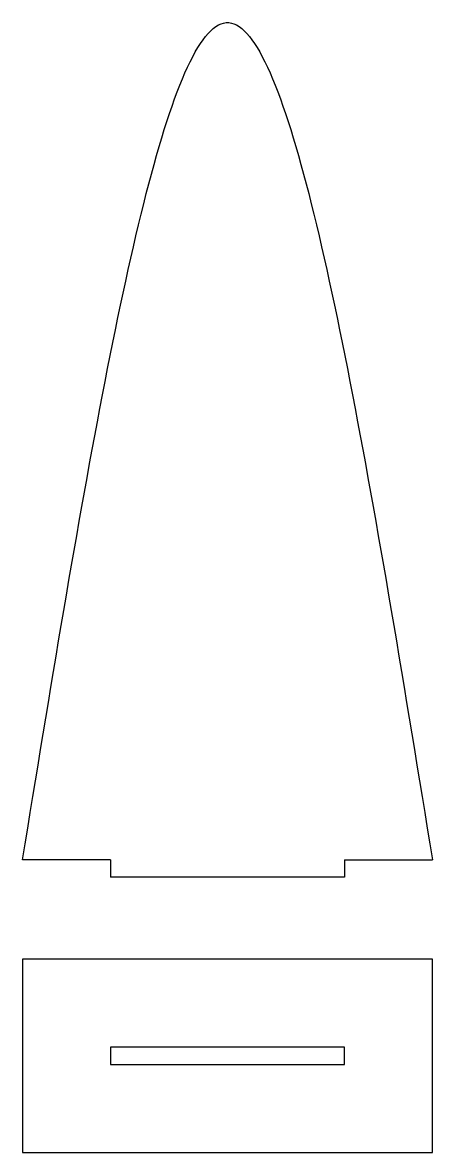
# Model space of a CAD drawing. Extents: x 0 to 70, y 0 to 193.
import ezdxf

# ---------------------------------------------------------------- set-up
doc = ezdxf.new("R2010")
doc.units = 0
doc.header["$MEASUREMENT"] = 0
doc.layers.get('0').update_dxf_attribs({"linetype": 'CONTINUOUS'})

msp = doc.modelspace()

# ---------------------------------------------------------------- linework, layer by layer
at = {"color": 1}
for p, q in [((15, 50), (0, 50)), ((15, 50), (15, 47)), ((55, 50), (55, 47)), ((55, 50), (70, 50)), ((55, 47), (15, 47)), ((70, 33), (0, 33)), ((0, 33), (0, 0)), ((70, 0), (70, 33)), ((0, 0), (70, 0))]:
    msp.add_line(p, q, dxfattribs=at)
msp.add_lwpolyline([(15, 15), (55, 15), (55, 18), (15, 18)], close=True, dxfattribs=at)
msp.add_polyline3d([(0, 50, 0), (0.44, 52.7, 0), (0.88, 55.4, 0), (1.32, 58.09, 0), (1.76, 60.78, 0), (2.2, 63.47, 0), (2.64, 66.16, 0), (3.08, 68.84, 0), (3.52, 71.51, 0), (3.96, 74.18, 0), (4.4, 76.84, 0), (4.84, 79.49, 0), (5.28, 82.13, 0), (5.72, 84.76, 0), (6.16, 87.38, 0), (6.6, 89.99, 0), (7.04, 92.59, 0), (7.48, 95.17, 0), (7.92, 97.74, 0), (8.36, 100.29, 0), (8.81, 102.82, 0), (9.25, 105.34, 0), (9.69, 107.84, 0), (10.13, 110.33, 0), (10.57, 112.79, 0), (11.01, 115.23, 0), (11.45, 117.65, 0), (11.89, 120.05, 0), (12.33, 122.42, 0), (12.77, 124.78, 0), (13.21, 127.1, 0), (13.65, 129.4, 0), (14.09, 131.68, 0), (14.53, 133.92, 0), (14.97, 136.14, 0), (15.41, 138.33, 0), (15.85, 140.49, 0), (16.29, 142.62, 0), (16.73, 144.72, 0), (17.17, 146.78, 0), (17.61, 148.82, 0), (18.05, 150.81, 0), (18.49, 152.78, 0), (18.93, 154.71, 0), (19.37, 156.59, 0), (19.81, 158.45, 0), (20.25, 160.26, 0), (20.69, 162.04, 0), (21.13, 163.77, 0), (21.57, 165.47, 0), (22.01, 167.12, 0), (22.45, 168.73, 0), (22.89, 170.29, 0), (23.33, 171.81, 0), (23.77, 173.29, 0), (24.21, 174.72, 0), (24.65, 176.1, 0), (25.09, 177.44, 0), (25.53, 178.73, 0), (25.97, 179.96, 0), (26.42, 181.15, 0), (26.86, 182.29, 0), (27.3, 183.37, 0), (27.74, 184.4, 0), (28.18, 185.38, 0), (28.62, 186.3, 0), (29.06, 187.16, 0), (29.5, 187.97, 0), (29.94, 188.73, 0), (30.38, 189.42, 0), (30.82, 190.06, 0), (31.26, 190.63, 0), (31.7, 191.15, 0), (32.14, 191.6, 0), (32.58, 192, 0), (33.02, 192.33, 0), (33.46, 192.59, 0), (33.9, 192.79, 0), (34.34, 192.92, 0), (34.78, 192.99, 0), (35.22, 192.99, 0), (35.66, 192.92, 0), (36.1, 192.79, 0), (36.54, 192.59, 0), (36.98, 192.33, 0), (37.42, 192, 0), (37.86, 191.6, 0), (38.3, 191.15, 0), (38.74, 190.63, 0), (39.18, 190.06, 0), (39.62, 189.42, 0), (40.06, 188.73, 0), (40.5, 187.97, 0), (40.94, 187.16, 0), (41.38, 186.3, 0), (41.82, 185.38, 0), (42.26, 184.4, 0), (42.7, 183.37, 0), (43.14, 182.29, 0), (43.58, 181.15, 0), (44.03, 179.96, 0), (44.47, 178.73, 0), (44.91, 177.44, 0), (45.35, 176.1, 0), (45.79, 174.72, 0), (46.23, 173.29, 0), (46.67, 171.81, 0), (47.11, 170.29, 0), (47.55, 168.73, 0), (47.99, 167.12, 0), (48.43, 165.47, 0), (48.87, 163.77, 0), (49.31, 162.04, 0), (49.75, 160.26, 0), (50.19, 158.45, 0), (50.63, 156.59, 0), (51.07, 154.71, 0), (51.51, 152.78, 0), (51.95, 150.81, 0), (52.39, 148.82, 0), (52.83, 146.78, 0), (53.27, 144.72, 0), (53.71, 142.62, 0), (54.15, 140.49, 0), (54.59, 138.33, 0), (55.03, 136.14, 0), (55.47, 133.92, 0), (55.91, 131.68, 0), (56.35, 129.4, 0), (56.79, 127.1, 0), (57.23, 124.78, 0), (57.67, 122.42, 0), (58.11, 120.05, 0), (58.55, 117.65, 0), (58.99, 115.23, 0), (59.43, 112.79, 0), (59.87, 110.33, 0), (60.31, 107.84, 0), (60.75, 105.34, 0), (61.2, 102.82, 0), (61.64, 100.29, 0), (62.08, 97.74, 0), (62.52, 95.17, 0), (62.96, 92.59, 0), (63.4, 89.99, 0), (63.84, 87.38, 0), (64.28, 84.76, 0), (64.72, 82.13, 0), (65.16, 79.49, 0), (65.6, 76.84, 0), (66.04, 74.18, 0), (66.48, 71.51, 0), (66.92, 68.84, 0), (67.36, 66.16, 0), (67.8, 63.47, 0), (68.24, 60.78, 0), (68.68, 58.09, 0), (69.12, 55.4, 0), (69.56, 52.7, 0), (70, 50, 0)], dxfattribs=at)

doc.saveas('drawing.dxf')
